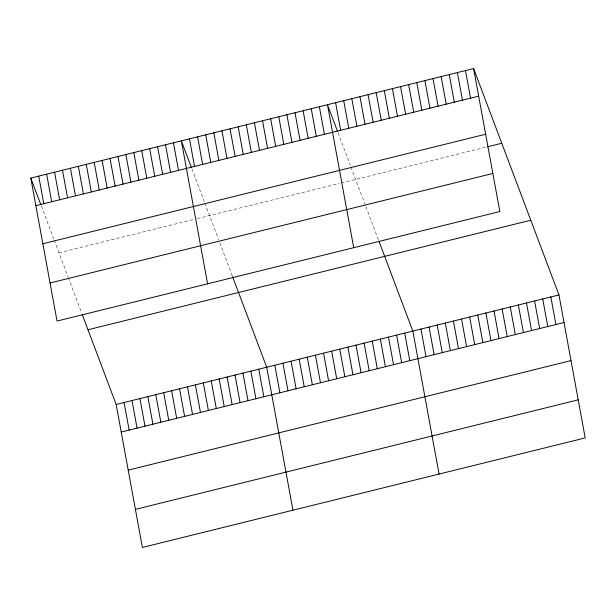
<?xml version="1.0" encoding="UTF-8"?>
<svg xmlns="http://www.w3.org/2000/svg" width="616" height="616" viewBox="0 0 616 616"><rect width="100%" height="100%" fill="white"/><g stroke="black" fill="none" stroke-linecap="round" stroke-linejoin="round"><path stroke-width="0.46" stroke-dasharray="3.08 2.31" d="M58.967 252.783L193.67 219.465M197.197 218.595L339.408 183.422M341.21 182.975L485.531 147.278M338.038 132.717L350.365 165.396M350.951 166.951L365.034 204.304M365.889 206.568L378.694 240.525M191.915 168.853L204.235 201.54M204.828 203.095L218.626 239.693M219.766 242.712L232.278 275.914M41.364 206.09L53.684 238.777M54.27 240.332L68.076 276.93M68.361 277.685L81.728 313.151"/><path stroke-width="0.92" d="M473.604 68.561L499.846 211.542L57.042 321.067L30.8 178.078L473.604 68.561L558.958 294.933L585.2 437.922L142.396 547.439L116.154 404.458L82.298 314.661M35.867 205.667L478.663 96.15M42.85 243.751L485.654 134.226M487.333 146.831L501.77 143.258M50.05 282.983L492.854 173.466M87.988 329.752L530.792 220.228M116.154 404.458L558.958 294.933M121.221 432.047L564.017 322.522M128.213 470.123L571.009 360.606M135.412 509.363L578.208 399.838M337.452 131.154L327.473 104.697L353.723 247.686M378.979 241.28L412.835 331.077L439.077 474.066M191.33 167.298L181.35 140.841L207.592 283.83M232.563 276.669L266.713 367.221L292.954 510.202M30.8 178.078L40.779 204.535M550.843 296.943L555.902 324.532M542.719 298.952L547.786 326.542M534.603 300.962L539.67 328.551M526.488 302.964L531.546 330.553M518.364 304.974L523.431 332.563M510.248 306.984L515.315 334.573M465.48 70.563L470.547 98.152M502.132 308.993L507.191 336.582M457.365 72.573L462.431 100.162M494.017 310.995L499.075 338.584M449.249 74.582L454.308 102.171M485.893 313.005L490.96 340.594M441.125 76.592L446.192 104.181M477.777 315.015L482.844 342.604M433.01 78.594L438.076 106.183M469.662 317.024L474.72 344.614M424.894 80.604L429.953 108.193M461.538 319.026L466.605 346.623M416.778 82.613L421.837 110.202M453.422 321.036L458.489 348.625M408.654 84.623L413.721 112.212M445.306 323.046L450.365 350.635M400.539 86.625L405.605 114.222M437.191 325.055L442.25 352.645M392.423 88.635L397.482 116.224M429.067 327.058L434.134 354.654M384.299 90.644L389.366 118.234M420.951 329.067L426.018 356.656M376.184 92.654L381.25 120.243M368.068 94.664L373.127 122.253M404.712 333.087L409.779 360.676M359.952 96.666L365.011 124.255M396.596 335.096L401.663 362.685M351.828 98.676L356.895 126.265M388.48 337.098L393.539 364.687M343.713 100.685L348.779 128.274M380.365 339.108L385.423 366.697M335.597 102.695L340.656 130.284M372.241 341.118L377.308 368.707M364.125 343.127L369.192 370.716M319.358 106.707L324.424 134.296M356.01 345.129L361.068 372.719M311.242 108.716L316.301 136.305M347.886 347.139L352.953 374.728M303.126 110.726L308.185 138.315M339.77 349.149L344.837 376.738M295.002 112.728L300.069 140.325M331.654 351.159L336.713 378.748M286.887 114.738L291.953 142.327M323.539 353.161L328.598 380.757M278.771 116.747L283.83 144.337M315.415 355.17L320.482 382.759M270.647 118.757L275.714 146.346M307.299 357.18L312.366 384.769M262.531 120.767L267.598 148.356M299.184 359.19L304.242 386.779M254.416 122.769L259.475 150.358M291.06 361.199L296.127 388.788M246.3 124.779L251.359 152.368M282.944 363.201L288.011 390.79M238.176 126.788L243.243 154.377M274.828 365.211L279.887 392.8M230.061 128.798L235.127 156.387M221.945 130.8L227.004 158.389M258.782 369.176L263.848 396.766M213.821 132.81L218.888 160.399M250.858 371.14L255.925 398.729M205.706 134.819L210.772 162.408M242.935 373.096L248.002 400.685M197.59 136.829L202.649 164.418M235.012 375.059L240.078 402.648M189.474 138.831L194.533 166.428M227.088 377.015L232.155 404.612M219.165 378.979L224.232 406.568M173.427 142.804L178.494 170.393M211.242 380.942L216.308 408.531M165.504 144.76L170.57 172.349M203.319 382.898L208.385 410.487M157.581 146.724L162.647 174.313M195.395 384.861L200.462 412.45M149.657 148.679L154.724 176.268M187.472 386.817L192.531 414.406M141.734 150.643L146.8 178.232M179.549 388.781L184.608 416.37M133.811 152.599L138.869 180.188M171.625 390.736L176.684 418.326M125.887 154.562L130.946 182.151M163.702 392.7L168.761 420.289M117.964 156.518L123.023 184.107M155.779 394.656L160.838 422.245M110.041 158.481L115.1 186.071M147.855 396.619L152.914 424.208M102.117 160.437L107.176 188.034M139.924 398.575L144.991 426.164M94.194 162.401L99.253 189.99M132.001 400.539L137.068 428.128M86.263 164.364L91.33 191.953M124.078 402.494L129.144 430.083M78.34 166.32L83.406 193.909M70.416 168.284L75.483 195.873M62.493 170.239L67.56 197.828M54.57 172.203L59.637 199.792M46.647 174.159L51.713 201.748M38.723 176.122L43.79 203.711"/></g></svg>
